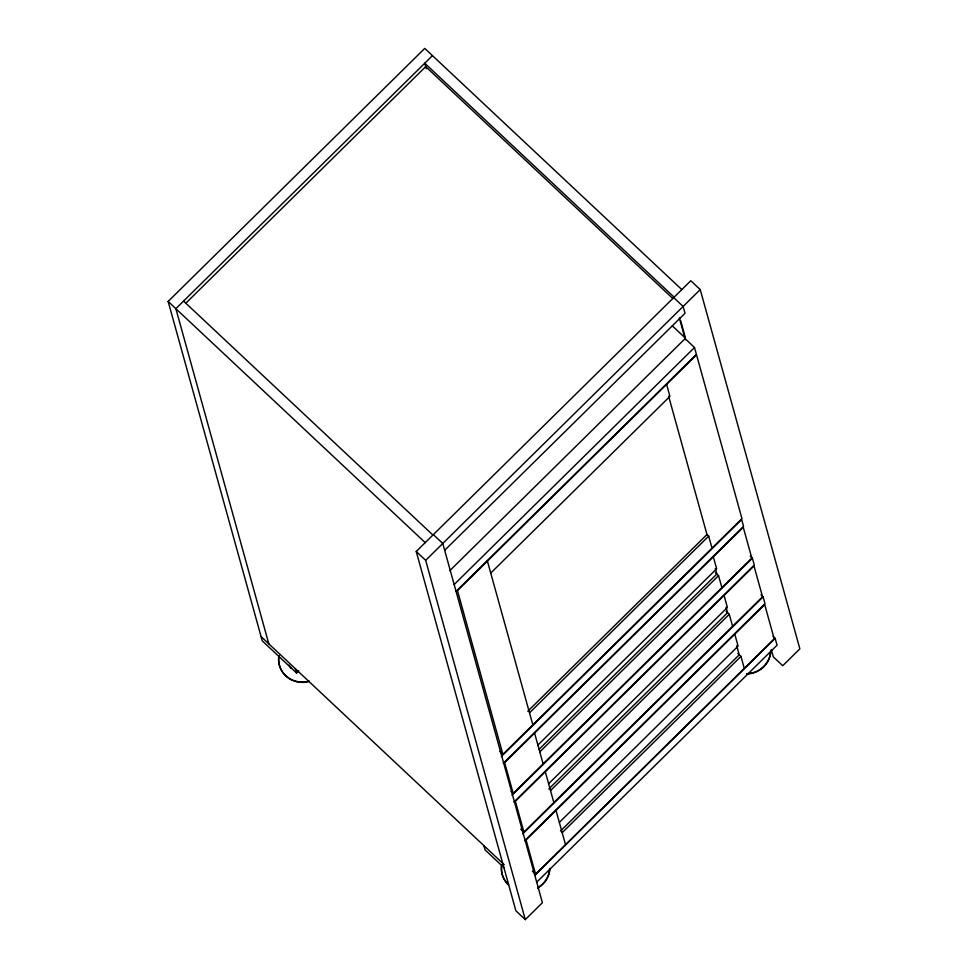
<?xml version="1.0" encoding="UTF-8"?>
<svg xmlns="http://www.w3.org/2000/svg" width="968" height="968" viewBox="0 0 968 968"><rect width="100%" height="100%" fill="white"/><g stroke="black" fill="none" stroke-linecap="round" stroke-linejoin="round"><path stroke-width="1.45" d="M298.688 670.909L296.547 673.014L262.267 640.852L168.142 301.435L424.746 48.4L681.811 289.601M432.454 55.636L175.861 308.671L268.801 643.817M185.578 303.444L425.702 66.647L672.869 298.555M433.349 534.626L442.775 543.471L542.407 902.733L525.297 919.6L515.871 910.755L416.24 551.494L690.801 280.744L700.227 289.589L799.858 648.85L782.749 665.718L773.323 656.873L771.302 649.601M525.297 919.6L425.666 560.339L700.227 289.589M444.663 550.308L685.017 313.293L683.118 306.457L673.692 297.612M449.684 570.793L685.501 338.243L672.324 325.877M454.161 584.527L694.504 347.512L685.078 338.667M456.049 591.363L696.403 354.361L694.504 347.512M490.74 573.068L669.929 396.372L666.613 384.393M527.79 711.238L706.979 534.53L668.622 396.214M529.496 712.847L708.685 536.139L706.592 534.179M502.888 754.338L741.948 518.594L696.549 354.869L457.477 590.613L502.888 754.338L499.742 751.386M501.315 756.54L741.657 519.526L743.557 526.374L503.215 763.377M537.893 745.082L716.659 568.797L713.343 556.83M539.152 749.256L716.84 574.036L715.328 568.567M539.793 751.93L718.558 575.645L715.413 572.693M513.185 793.421L751.809 558.1L743.279 527.306L504.643 762.627L513.185 793.421L511.08 791.461M512.036 795.2L752.39 558.197L750.285 556.225M513.935 802.048L754.278 565.034L752.39 558.197M548.614 783.753L727.379 607.468L724.064 595.489M548.808 788.98L727.561 612.696L726.048 607.226M550.514 790.59L729.279 614.305L726.133 611.365M523.906 832.093L762.542 596.76L753.999 565.965L515.363 801.298L523.906 832.093L520.76 829.14M522.756 833.871L763.111 596.857L761.017 594.896M524.656 840.708L765.01 603.693L763.111 596.857M559.347 822.413L738.1 646.128L734.785 634.149M560.472 831.064L739.237 654.791L736.745 645.801M562.19 832.674L740.956 656.401L737.81 653.448M535.57 874.177L774.206 638.844L764.72 604.637L526.084 839.958L535.57 874.177L532.436 871.224M534.808 875.362L775.162 638.348L773.069 636.387M536.708 882.199L777.062 645.196L775.162 638.348M290.557 667.509L291.453 668.15A15.536 14.859 -15.5 0 1 288.996 665.125M674.115 297.188L424.758 63.222L426.271 68.704M183.557 301.084L432.914 535.038M168.142 301.435L425.218 542.637M416.24 551.494L425.666 560.339M261.082 636.581L504.243 864.714M504.352 867.981L485.077 849.892L483.891 845.621M680.589 320.505L685.029 336.537M679.342 317.976L685.392 339.792M708.685 536.139L712.012 548.118M718.558 575.645L721.874 587.624M729.279 614.305L732.607 626.284M740.956 656.401L744.271 668.368M487.412 561.089L532.823 724.814M534.578 733.103L543.121 763.897M545.299 771.774L553.841 802.569M556.019 810.434L565.506 844.653M295.361 668.743L296.547 673.014M309.07 681.097A24.285 23.232 -15.5 0 1 278.869 655.639M309.167 681.424A24.285 23.232 -15.5 0 1 278.953 655.977M549.764 868.429A24.285 23.232 -15.5 0 1 537.712 887.68M501.666 864.678A24.285 23.232 -15.5 0 0 508.478 884.643L508.563 884.982A24.285 23.232 -15.5 0 1 501.751 865.005M549.86 868.768A24.285 23.232 -15.5 0 1 537.797 888.007M770.794 651.391A24.285 23.232 -15.5 0 1 746.63 674.03M770.697 651.065A24.285 23.232 -15.5 0 1 746.534 673.704"/></g></svg>
